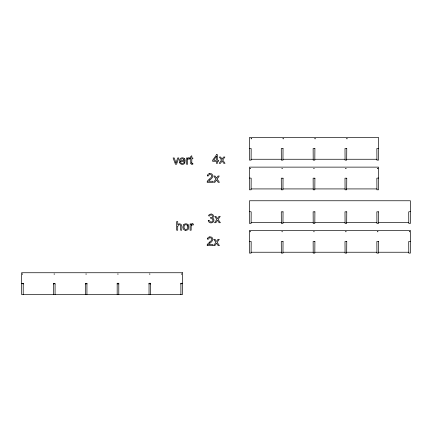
<?xml version="1.0" encoding="UTF-8"?>
<svg xmlns="http://www.w3.org/2000/svg" width="432" height="432" viewBox="0 0 432 432"><rect width="100%" height="100%" fill="white"/><g stroke="black" fill="none" stroke-linecap="round" stroke-linejoin="round"><path stroke-width="0.65" d="M207.473 175.403C207.986 177.941 208.715 173.54 210.654 174.544C212.02 174.809 212.112 176.629 211.124 177.401A16.702 16.702 0 0 1 209.833 178.648L209.347 179.086M207.473 238.707C207.986 241.245 208.715 236.844 210.654 237.848C212.02 238.118 212.112 239.933 211.124 240.705A16.702 16.702 0 0 1 209.833 241.952M222.534 158.544L223.609 157.016L224.878 157.016L222.745 160.061L225.023 163.318L223.76 163.318L222.145 160.92L220.466 163.318L219.191 163.318L221.476 160.056L219.353 157.016L220.617 157.016L221.924 158.96A4.817 4.817 0 0 0 222.075 159.197L222.275 158.917M216.94 177.536L218.009 176.008L219.278 176.008L217.145 179.053L219.429 182.309L218.16 182.309L216.545 179.912L214.866 182.309L213.597 182.309L215.881 179.048L213.754 176.008L215.017 176.008L216.324 177.952A4.817 4.817 0 0 0 216.481 178.189L216.643 177.957M216.94 240.845L218.009 239.312L219.278 239.312L217.145 242.357L219.429 245.619L218.16 245.619L216.545 243.216L214.866 245.619L213.597 245.619L215.881 242.357L213.754 239.312L215.017 239.312L216.324 241.256A4.817 4.817 0 0 0 216.481 241.499M217.728 218.187L218.97 216.416L220.239 216.416L218.106 219.461L220.385 222.718L219.121 222.718L217.507 220.315L215.827 222.718L214.558 222.718L216.842 219.456L214.715 216.416L215.978 216.416L217.285 218.36A4.817 4.817 0 0 0 217.442 218.597M23.215 284.018L22.837 283.646M53.838 283.646L53.46 284.018M55.075 284.018L54.697 283.646M86.929 284.018L86.557 283.646M117.553 283.646L117.18 284.018M118.789 284.018L118.417 283.646M149.413 283.646L149.035 284.018M150.649 284.018L150.277 283.646M181.273 283.646L180.895 284.018M209.839 241.963L209.347 242.39M209.434 173.653L209.86 173.605A4.439 4.439 0 0 1 210.314 173.594L210.886 173.659A2.5 2.5 0 0 1 212.139 174.274C214.321 176.764 210.94 179.118 209.218 180.56A3.969 3.969 0 0 0 208.591 181.256L212.863 181.262L212.863 182.309L207.187 182.309A1.982 1.982 0 0 1 207.306 181.559M209.434 236.963L209.86 236.909A4.439 4.439 0 0 1 210.314 236.898L210.886 236.963A2.5 2.5 0 0 1 212.139 237.578C214.321 240.068 210.94 242.422 209.218 243.869A3.969 3.969 0 0 0 208.591 244.561L212.863 244.566L212.863 245.619L207.187 245.619A1.982 1.982 0 0 1 207.306 244.868M208.305 220.46C209.779 219.564 209.401 222.08 210.854 221.967C211.707 222.102 212.625 221.567 212.857 220.72C213.916 218.252 209.72 219.019 210.638 217.685M192.677 163.339C193.968 164.29 191.414 164.894 190.89 163.723M249.491 148.354L251.176 148.5L251.105 160.126L249.491 160.126L249.491 137.457L378.54 137.457L378.54 160.126L376.925 160.126L376.855 148.5L378.54 148.354M251.105 159.257L281.351 159.257M282.965 159.257L313.211 159.257M314.82 159.257L345.071 159.257M346.68 159.257L376.925 159.257M184.178 160.466L180.5 160.466A1.885 1.885 0 0 1 183.762 159.322M180.446 161.357L185.225 161.357L184.977 159.565A2.7 2.7 0 0 0 184.523 158.798M249.491 178.027L251.176 178.173L251.105 189.799L249.491 189.799L249.491 167.125L378.54 167.125L378.54 189.799L376.925 189.799L376.855 178.173L378.54 178.027M251.105 188.924L281.351 188.924M282.965 188.924L313.211 188.924M314.82 188.924L345.071 188.924M346.68 188.924L376.925 188.924M249.491 211.658L251.176 211.804L251.105 223.43L249.491 223.43L249.491 200.761L410.4 200.761L410.4 223.43L408.785 223.43L408.715 211.804L410.4 211.658M251.105 222.561L281.351 222.561M282.965 222.561L313.211 222.561M314.82 222.561L345.071 222.561M346.68 222.561L376.925 222.561M378.54 222.561L408.785 222.561M249.491 241.331L251.176 241.477L251.105 253.103L249.491 253.103L249.491 230.434L410.4 230.434L410.4 253.103L408.785 253.103L408.715 241.477L410.4 241.331M251.105 252.234L281.351 252.234M282.965 252.234L313.211 252.234M314.82 252.234L345.071 252.234M346.68 252.234L376.925 252.234M378.54 252.234L408.785 252.234M182.509 283.268L180.895 283.268L180.895 294.543M21.6 283.646L23.215 283.646M53.46 283.646L55.075 283.646L55.075 294.543M86.929 283.646L85.32 283.646L85.32 284.018M117.18 283.646L118.789 283.646M149.035 283.646L150.649 283.646M180.895 283.646L182.509 283.646M185.566 230.31L185.409 230.294A2.732 2.732 0 0 1 183.665 229.387A2.592 2.592 0 0 1 183.281 228.749L182.968 227.065L183.341 225.256A2.495 2.495 0 0 1 183.924 224.5M184.167 162.146C186.602 162.508 183.044 165.181 181.602 164.268A2.7 2.7 0 0 1 179.642 162.648M85.693 283.646L85.32 283.646L85.32 294.543M187.574 225.914L187.537 225.812A1.798 1.798 0 0 0 184.545 225.288A1.733 1.733 0 0 0 184.27 225.715L184.027 226.778A4.925 4.925 0 0 0 184.027 227.351L184.27 228.415A1.744 1.744 0 0 0 184.545 228.841A1.793 1.793 0 0 0 187.218 228.841A1.69 1.69 0 0 0 187.445 228.501L187.736 227.324A5.06 5.06 0 0 0 187.742 226.886L187.574 225.914A1.868 1.868 0 0 0 187.213 225.288M179.658 162.643L179.399 161.336A5.611 5.611 0 0 1 179.41 160.763L179.658 159.602A2.765 2.765 0 0 1 180.22 158.706A2.743 2.743 0 0 1 181.726 157.891L182.034 157.853A3.737 3.737 0 0 1 182.509 157.842L182.66 157.853A2.738 2.738 0 0 1 184.534 158.787M190.841 163.598L190.787 163.296A7.933 7.933 0 0 1 190.75 162.421L190.744 158.782L189.956 158.782L189.956 157.945L190.744 157.945L190.744 156.395L191.797 155.752L191.797 157.945L192.845 157.945L192.845 158.782L191.797 158.782L191.797 162.481M188.795 226.978L188.595 225.655A2.727 2.727 0 0 0 188.082 224.759M150.649 294.543L150.649 283.268L149.035 283.268L149.035 294.543M118.789 294.543L118.789 283.268L117.18 283.268L117.18 294.543M86.929 283.268L86.929 294.543M53.46 283.268L53.46 294.543M23.215 283.268L23.215 294.543M208.224 220.471A2.749 2.749 0 0 0 210.919 222.901A3.839 3.839 0 0 0 211.367 222.863C213.905 222.988 215.104 218.862 212.501 218.074C213.187 217.717 214.186 215.525 212.755 214.612C211.043 212.452 206.447 216.34 209.542 216.059C209.774 214.488 212.431 214.526 212.452 216.167A1.836 1.836 0 0 1 212.447 216.421L212.42 216.589A1.172 1.172 0 0 1 211.923 217.339A2.182 2.182 0 0 1 210.713 217.685M191.835 163.085A2.457 2.457 0 0 1 191.813 162.481M192.607 163.301A1.069 1.069 0 0 1 191.786 163.215M187.628 159.667A1.291 1.291 0 0 1 189.524 159.143L189.902 158.155A2.284 2.284 0 0 0 188.806 157.826A1.215 1.215 0 0 0 188.152 158.026M187.763 159.732A4.201 4.201 0 0 0 187.596 160.969L187.591 164.246L186.543 164.246L186.543 157.945L187.434 157.945L187.434 158.933A3.143 3.143 0 0 1 188.055 158.063M184.199 162.157A1.966 1.966 0 0 1 180.976 163.004M183.789 159.3A2.079 2.079 0 0 1 184.145 160.466M181.024 162.95A2.419 2.419 0 0 1 180.484 161.357M191.192 225.634A1.291 1.291 0 0 1 193.093 225.115L193.471 224.122A2.284 2.284 0 0 0 192.37 223.798M191.327 225.698A4.201 4.201 0 0 0 191.165 226.94L191.16 230.218L190.107 230.218L190.107 223.916L191.003 223.916L191.003 224.905A3.143 3.143 0 0 1 191.624 224.03M191.722 223.997A1.215 1.215 0 0 1 192.37 223.808M183.902 224.473A3.067 3.067 0 0 1 186.197 223.841A2.792 2.792 0 0 1 188.093 224.748M188.746 226.984A4.288 4.288 0 0 1 188.444 228.976A2.905 2.905 0 0 1 185.571 230.261M207.436 175.387A2.511 2.511 0 0 1 209.434 173.637M207.182 181.483A7.301 7.301 0 0 1 209.396 179.161M207.436 238.696A2.511 2.511 0 0 1 209.434 236.941M207.182 244.793A7.301 7.301 0 0 1 209.396 242.465M177.714 226.687L177.714 230.218L176.661 230.218L176.661 221.551L177.714 221.551L177.806 224.548A2.398 2.398 0 0 1 179.426 223.803C182.725 223.517 181.721 228.62 181.705 230.218L180.652 230.218L180.641 225.947L180.225 224.98L179.291 224.705L178.373 225.013L177.714 226.687M283.041 148.538L281.275 148.5L281.351 160.126L282.965 160.126L283.036 148.597M283.041 178.211L282.965 189.799L281.351 189.799L281.275 178.173L283.041 178.211M283.041 211.842L282.965 223.43L281.351 223.43L281.275 211.804L283.041 211.842M283.041 241.515L282.965 253.103L281.351 253.103L281.275 241.477L283.041 241.515M314.901 148.538L313.135 148.5L313.211 160.126L314.82 160.126L314.896 148.597M314.901 178.211L314.82 189.799L313.211 189.799L313.135 178.173L314.901 178.211M314.901 211.842L314.82 223.43L313.211 223.43L313.135 211.804L314.901 211.842M314.901 241.515L314.82 253.103L313.211 253.103L313.135 241.477L314.901 241.515M346.761 148.538L344.995 148.5L345.071 160.126L346.68 160.126L346.756 148.597M346.761 178.211L346.68 189.799L345.071 189.799L344.995 178.173L346.761 178.211M346.761 211.842L346.68 223.43L345.071 223.43L344.995 211.804L346.761 211.842M346.761 241.515L346.68 253.103L345.071 253.103L344.995 241.477L346.761 241.515M378.621 211.842L378.54 223.43L376.925 223.43L376.855 211.804L378.621 211.842M378.621 241.515L378.54 253.103L376.925 253.103L376.855 241.477L378.621 241.515M251.111 138.748L251.548 138.78L251.111 138.748M250.123 168.421L250.468 168.458L250.123 168.41M250.123 231.73L250.468 231.768L250.128 231.703M282.971 138.748L283.408 138.78L282.971 138.748M281.983 168.421L282.328 168.458L281.983 168.41M281.983 231.73L282.328 231.768L281.988 231.703M314.831 138.748L315.268 138.78L314.831 138.748M313.843 168.421L314.188 168.448L313.843 168.41M313.843 231.73L314.188 231.768L313.843 231.703M345.703 168.421L346.048 168.448L345.703 168.421M346.691 138.748L347.128 138.78L346.691 138.748M345.703 231.73L346.048 231.752L345.703 231.73M377.563 168.421L377.908 168.448L377.563 168.421M377.563 231.73L377.908 231.752L377.563 231.73M409.417 231.73L409.768 231.768L409.423 231.714M22.232 274.039L22.583 274.072L22.237 274.023M54.092 274.039L54.437 274.072L54.092 274.023M85.952 274.039L86.297 274.072L85.952 274.023M117.812 274.039L118.157 274.072L117.812 274.023M149.672 274.039L150.017 274.082L149.672 274.023M181.532 274.039L181.872 274.082L181.532 274.023M175.975 162.923L174.215 157.945L173.097 157.945L175.441 164.246L176.558 164.246L178.821 157.945L177.703 157.945L175.975 162.923M216.621 154.651L212.576 160.272L212.576 161.271L216.41 161.271L216.41 163.318L217.458 163.318L217.458 161.271L218.614 161.271L218.614 160.272L217.458 160.272L217.458 154.651L216.621 154.651M216.41 156.406L213.629 160.272L216.41 160.272L216.41 156.406M182.509 272.743L21.6 272.743L21.6 294.543L182.509 294.543L182.509 272.743"/></g></svg>
